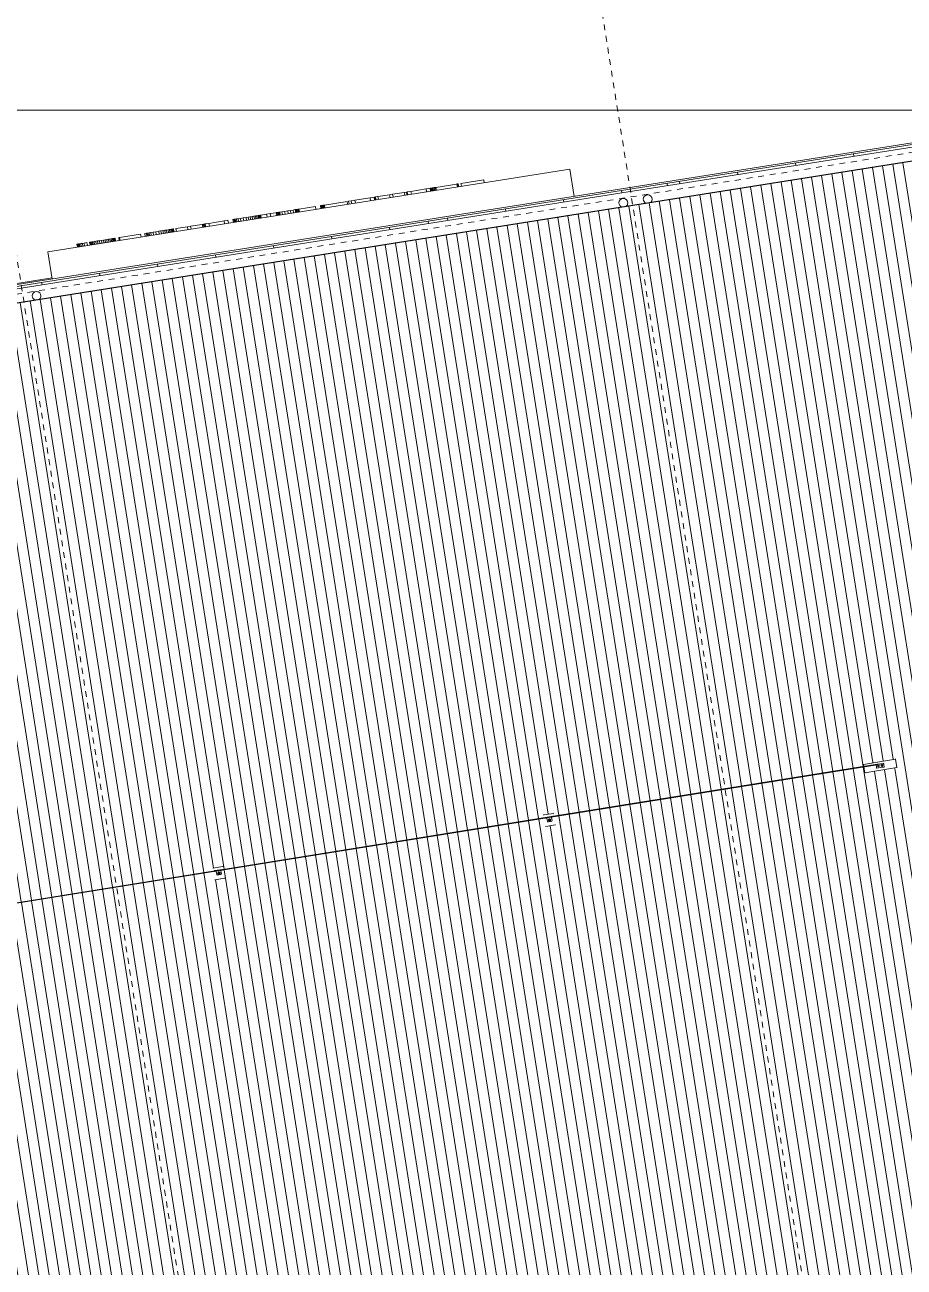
# Model space of a CAD drawing. Header units: metres. Extents: x -2358 to -2216, y 3959 to 4067.
# Drawn here: x -2253.36 to -2238.38, y 4033.44 to 4054.6 of the extents above; entities that cross this region are included whole.
import ezdxf

# ---------------------------------------------------------------- set-up
doc = ezdxf.new("R2010")
doc.units = ezdxf.units.M
doc.linetypes.add('Grid Line', pattern=[0.021, 0.012, -0.003, 0.003, -0.003])
for name, color, linetype, lineweight in [('A-FLOR', 192, 'Continuous', 5), ('A-GENM', 13, 'Continuous', 5), ('A-ROOF', 132, 'Continuous', 5), ('A-ROOF-OTLN', 132, 'Continuous', 5), ('A-ROOF-PATT', 132, 'Continuous', 5), ('A-WALL', 113, 'Continuous', 5), ('P-SANR-FIXT', 6, 'Continuous', 5), ('Q-SPCQ', 91, 'Continuous', 5), ('S-GRID', 1, 'Continuous', 5)]:
    doc.layers.add(name, color=color, linetype=linetype, lineweight=lineweight)

# ---------------------------------------------------------------- blocks, each defined once
blk = doc.blocks.new('Downpipe - L Spreader - Default-V7-ROOF - Part B')
at = {"layer": 'P-SANR-FIXT'}
for start, end in [(0, 180), (180, 246.1237), (312.1331, 0)]:
    blk.add_arc((-0.04, 0.51), 0.075, start, end, dxfattribs=at)
blk = doc.blocks.new('Static Line_Sayfa_Metal Deck_Pan Mount - Up to 15 _ pitch - Max 2 Users-1848787-ROOF - Part B')
at = {"layer": 'Q-SPCQ'}
for p, q in [((-2238.531, 4042.091), (-2239.076, 4042.003)), ((-2238.531, 4042.095), (-2238.531, 4042.091)), ((-2238.531, 4042.091), (-2238.508, 4041.949)), ((-2238.845, 4042.004), (-2244.431, 4041.107)), ((-2244.429, 4041.099), (-2238.843, 4041.997)), ((-2239.076, 4042.003), (-2239.076, 4042.008)), ((-2239.07, 4041.967), (-2239.076, 4042.003)), ((-2239.053, 4041.861), (-2239.069, 4041.962)), ((-2238.508, 4041.949), (-2239.053, 4041.861)), ((-2239.052, 4041.854), (-2239.053, 4041.861)), ((-2238.86, 4041.994), (-2238.86, 4041.991)), ((-2238.859, 4041.988), (-2238.856, 4041.966)), ((-2238.856, 4041.966), (-2238.852, 4041.941)), ((-2238.846, 4041.937), (-2238.787, 4041.947)), ((-2238.837, 4042.006), (-2238.742, 4042.017)), ((-2238.742, 4042.012), (-2238.836, 4042.001)), ((-2238.834, 4041.971), (-2238.834, 4041.97)), ((-2238.809, 4041.975), (-2238.809, 4041.975)), ((-2238.809, 4041.974), (-2238.809, 4041.975)), ((-2238.787, 4041.947), (-2238.728, 4041.956)), ((-2238.775, 4041.98), (-2238.775, 4041.979)), ((-2238.749, 4041.984), (-2238.749, 4041.984)), ((-2238.749, 4041.983), (-2238.749, 4041.984)), ((-2238.732, 4042.012), (-2238.732, 4042.017)), ((-2238.732, 4042.017), (-2238.732, 4042.016)), ((-2238.732, 4042.012), (-2238.732, 4042.012)), ((-2238.728, 4041.987), (-2238.731, 4042.008)), ((-2238.724, 4041.962), (-2238.728, 4041.987)), ((-2238.724, 4041.962), (-2238.724, 4041.962)), ((-2238.508, 4041.949), (-2238.507, 4041.941)), ((-2244.43, 4041.107), (-2317.66, 4029.32)), ((-2317.658, 4029.312), (-2244.428, 4041.099)), ((-2244.525, 4041.14), (-2244.521, 4041.142)), ((-2244.52, 4041.142), (-2244.357, 4041.168)), ((-2244.496, 4041.099), (-2244.5, 4041.097)), ((-2244.498, 4041.087), (-2244.494, 4041.086)), ((-2244.368, 4041.12), (-2244.494, 4041.099)), ((-2244.492, 4041.087), (-2244.366, 4041.107)), ((-2244.325, 4040.972), (-2244.489, 4040.945)), ((-2244.487, 4040.945), (-2244.326, 4040.971)), ((-2244.468, 4041.089), (-2244.468, 4041.089)), ((-2244.46, 4041.036), (-2244.468, 4041.085)), ((-2244.443, 4041.024), (-2244.393, 4041.032)), ((-2244.443, 4041.023), (-2244.393, 4041.031)), ((-2244.442, 4041.054), (-2244.442, 4041.054)), ((-2244.434, 4041.056), (-2244.434, 4041.056)), ((-2244.432, 4041.057), (-2244.432, 4041.057)), ((-2244.413, 4041.06), (-2244.413, 4041.06)), ((-2244.411, 4041.059), (-2244.411, 4041.06)), ((-2244.403, 4041.06), (-2244.403, 4041.061)), ((-2244.389, 4041.102), (-2244.389, 4041.102)), ((-2244.389, 4041.097), (-2244.381, 4041.049)), ((-2244.381, 4041.048), (-2244.381, 4041.049)), ((-2244.362, 4041.119), (-2244.366, 4041.12)), ((-2244.364, 4041.107), (-2244.36, 4041.109)), ((-2244.356, 4041.169), (-2244.352, 4041.168)), ((-2244.326, 4040.971), (-2244.322, 4040.971)), ((-2244.32, 4040.971), (-2244.324, 4040.972)), ((-2244.49, 4040.945), (-2244.493, 4040.943)), ((-2244.491, 4040.944), (-2244.488, 4040.945)), ((-2250.158, 4040.233), (-2250.154, 4040.235)), ((-2250.153, 4040.235), (-2249.99, 4040.262)), ((-2250.129, 4040.192), (-2250.133, 4040.19)), ((-2250.131, 4040.18), (-2250.127, 4040.18)), ((-2250.001, 4040.213), (-2250.127, 4040.193)), ((-2250.125, 4040.18), (-2249.999, 4040.2)), ((-2250.101, 4040.182), (-2250.101, 4040.183)), ((-2250.093, 4040.129), (-2250.101, 4040.178)), ((-2250.076, 4040.117), (-2250.026, 4040.125)), ((-2250.075, 4040.148), (-2250.075, 4040.147)), ((-2250.075, 4040.117), (-2250.026, 4040.125)), ((-2250.067, 4040.15), (-2250.067, 4040.149)), ((-2250.065, 4040.15), (-2250.065, 4040.15)), ((-2250.046, 4040.153), (-2250.046, 4040.153)), ((-2250.044, 4040.153), (-2250.044, 4040.153)), ((-2250.036, 4040.154), (-2250.036, 4040.154)), ((-2250.022, 4040.195), (-2250.022, 4040.195)), ((-2250.022, 4040.191), (-2250.014, 4040.142)), ((-2250.014, 4040.142), (-2250.014, 4040.142)), ((-2249.995, 4040.213), (-2249.999, 4040.213)), ((-2249.997, 4040.201), (-2249.993, 4040.202)), ((-2249.989, 4040.262), (-2249.985, 4040.261)), ((-2250.123, 4040.039), (-2250.126, 4040.037)), ((-2250.124, 4040.037), (-2250.121, 4040.039)), ((-2249.958, 4040.065), (-2250.122, 4040.039)), ((-2250.12, 4040.039), (-2249.959, 4040.065)), ((-2249.958, 4040.065), (-2249.955, 4040.064)), ((-2249.953, 4040.065), (-2249.957, 4040.065))]:
    blk.add_line(p, q, dxfattribs=at)
at = {"layer": 'Q-SPCQ', "flags": 128}
for points in [[(-2238.809, 4041.975), (-2238.809, 4041.975), (-2238.809, 4041.976), (-2238.809, 4041.976), (-2238.809, 4041.977), (-2238.809, 4041.977), (-2238.81, 4041.978), (-2238.81, 4041.978), (-2238.81, 4041.979), (-2238.81, 4041.979), (-2238.811, 4041.979), (-2238.811, 4041.98), (-2238.811, 4041.98), (-2238.811, 4041.981), (-2238.812, 4041.981), (-2238.812, 4041.982), (-2238.812, 4041.982), (-2238.813, 4041.982), (-2238.813, 4041.983), (-2238.814, 4041.983), (-2238.814, 4041.983), (-2238.815, 4041.984), (-2238.815, 4041.984), (-2238.815, 4041.984), (-2238.816, 4041.984), (-2238.816, 4041.984), (-2238.817, 4041.985), (-2238.817, 4041.985), (-2238.818, 4041.985), (-2238.818, 4041.985), (-2238.819, 4041.985), (-2238.819, 4041.985), (-2238.82, 4041.985), (-2238.82, 4041.986), (-2238.821, 4041.986), (-2238.821, 4041.986), (-2238.822, 4041.986), (-2238.822, 4041.986), (-2238.823, 4041.985), (-2238.823, 4041.985), (-2238.824, 4041.985), (-2238.825, 4041.985), (-2238.825, 4041.985), (-2238.826, 4041.985), (-2238.826, 4041.985), (-2238.826, 4041.985), (-2238.827, 4041.984), (-2238.827, 4041.984), (-2238.828, 4041.984), (-2238.828, 4041.984), (-2238.829, 4041.983), (-2238.829, 4041.983), (-2238.83, 4041.983), (-2238.83, 4041.982), (-2238.83, 4041.982), (-2238.831, 4041.982), (-2238.831, 4041.981), (-2238.831, 4041.981), (-2238.832, 4041.981), (-2238.832, 4041.98), (-2238.832, 4041.98), (-2238.833, 4041.979), (-2238.833, 4041.979), (-2238.833, 4041.978), (-2238.833, 4041.978), (-2238.834, 4041.977), (-2238.834, 4041.977), (-2238.834, 4041.976), (-2238.834, 4041.976), (-2238.834, 4041.975), (-2238.834, 4041.975), (-2238.834, 4041.974), (-2238.834, 4041.974), (-2238.835, 4041.973), (-2238.835, 4041.973), (-2238.835, 4041.972), (-2238.835, 4041.972), (-2238.834, 4041.971), (-2238.834, 4041.971), (-2238.834, 4041.971)], [(-2238.749, 4041.984), (-2238.75, 4041.985), (-2238.75, 4041.985), (-2238.75, 4041.986), (-2238.75, 4041.986), (-2238.75, 4041.987), (-2238.75, 4041.987), (-2238.751, 4041.988), (-2238.751, 4041.988), (-2238.751, 4041.989), (-2238.751, 4041.989), (-2238.752, 4041.989), (-2238.752, 4041.99), (-2238.752, 4041.99), (-2238.753, 4041.991), (-2238.753, 4041.991), (-2238.753, 4041.991), (-2238.754, 4041.992), (-2238.754, 4041.992), (-2238.754, 4041.992), (-2238.755, 4041.993), (-2238.755, 4041.993), (-2238.756, 4041.993), (-2238.756, 4041.994), (-2238.757, 4041.994), (-2238.757, 4041.994), (-2238.758, 4041.994), (-2238.758, 4041.994), (-2238.759, 4041.995), (-2238.759, 4041.995), (-2238.76, 4041.995), (-2238.76, 4041.995), (-2238.761, 4041.995), (-2238.761, 4041.995), (-2238.762, 4041.995), (-2238.762, 4041.995), (-2238.763, 4041.995), (-2238.763, 4041.995), (-2238.764, 4041.995), (-2238.764, 4041.995), (-2238.765, 4041.995), (-2238.765, 4041.995), (-2238.766, 4041.995), (-2238.766, 4041.994), (-2238.767, 4041.994), (-2238.767, 4041.994), (-2238.768, 4041.994), (-2238.768, 4041.994), (-2238.769, 4041.993), (-2238.769, 4041.993), (-2238.77, 4041.993), (-2238.77, 4041.993), (-2238.77, 4041.992), (-2238.771, 4041.992), (-2238.771, 4041.992), (-2238.772, 4041.991), (-2238.772, 4041.991), (-2238.772, 4041.991), (-2238.773, 4041.99), (-2238.773, 4041.99), (-2238.773, 4041.989), (-2238.773, 4041.989), (-2238.774, 4041.988), (-2238.774, 4041.988), (-2238.774, 4041.987), (-2238.774, 4041.987), (-2238.775, 4041.986), (-2238.775, 4041.986), (-2238.775, 4041.985), (-2238.775, 4041.985), (-2238.775, 4041.984), (-2238.775, 4041.984), (-2238.775, 4041.983), (-2238.775, 4041.983), (-2238.775, 4041.982), (-2238.775, 4041.982), (-2238.775, 4041.981), (-2238.775, 4041.981), (-2238.775, 4041.98), (-2238.775, 4041.98)], [(-2244.496, 4041.099), (-2244.496, 4041.099), (-2244.495, 4041.099), (-2244.495, 4041.099), (-2244.494, 4041.099), (-2244.494, 4041.099), (-2244.494, 4041.099)], [(-2244.492, 4041.087), (-2244.492, 4041.086), (-2244.492, 4041.086), (-2244.493, 4041.086), (-2244.493, 4041.086), (-2244.494, 4041.086), (-2244.494, 4041.086)], [(-2244.425, 4041.07), (-2244.425, 4041.07), (-2244.426, 4041.069), (-2244.426, 4041.069), (-2244.427, 4041.069), (-2244.427, 4041.069), (-2244.427, 4041.069), (-2244.428, 4041.069), (-2244.428, 4041.068), (-2244.429, 4041.068), (-2244.429, 4041.068), (-2244.429, 4041.068), (-2244.43, 4041.067), (-2244.43, 4041.067), (-2244.431, 4041.067), (-2244.431, 4041.067), (-2244.431, 4041.066), (-2244.432, 4041.066), (-2244.432, 4041.066), (-2244.432, 4041.065), (-2244.432, 4041.065), (-2244.433, 4041.064), (-2244.433, 4041.064), (-2244.433, 4041.064), (-2244.433, 4041.063), (-2244.434, 4041.063), (-2244.434, 4041.062), (-2244.434, 4041.062), (-2244.434, 4041.061), (-2244.434, 4041.061), (-2244.434, 4041.061), (-2244.434, 4041.06), (-2244.434, 4041.06), (-2244.435, 4041.059), (-2244.435, 4041.059), (-2244.435, 4041.058), (-2244.435, 4041.058), (-2244.435, 4041.057), (-2244.435, 4041.057), (-2244.434, 4041.056), (-2244.434, 4041.056)], [(-2244.424, 4041.068), (-2244.425, 4041.068), (-2244.425, 4041.068), (-2244.426, 4041.068), (-2244.426, 4041.068), (-2244.426, 4041.067), (-2244.427, 4041.067), (-2244.427, 4041.067), (-2244.427, 4041.067), (-2244.428, 4041.067), (-2244.428, 4041.067), (-2244.428, 4041.066), (-2244.429, 4041.066), (-2244.429, 4041.066), (-2244.429, 4041.066), (-2244.43, 4041.065), (-2244.43, 4041.065), (-2244.43, 4041.065), (-2244.43, 4041.065), (-2244.431, 4041.064), (-2244.431, 4041.064), (-2244.431, 4041.064), (-2244.431, 4041.063), (-2244.431, 4041.063), (-2244.432, 4041.063), (-2244.432, 4041.062), (-2244.432, 4041.062), (-2244.432, 4041.062), (-2244.432, 4041.061), (-2244.432, 4041.061), (-2244.432, 4041.06), (-2244.432, 4041.06), (-2244.432, 4041.06), (-2244.433, 4041.059), (-2244.433, 4041.059), (-2244.433, 4041.058), (-2244.433, 4041.058), (-2244.433, 4041.058), (-2244.433, 4041.057), (-2244.432, 4041.057), (-2244.432, 4041.057)], [(-2244.411, 4041.06), (-2244.411, 4041.06), (-2244.411, 4041.061), (-2244.412, 4041.061), (-2244.412, 4041.062), (-2244.412, 4041.062), (-2244.412, 4041.063), (-2244.412, 4041.063), (-2244.412, 4041.063), (-2244.413, 4041.064), (-2244.413, 4041.064), (-2244.413, 4041.065), (-2244.413, 4041.065), (-2244.414, 4041.065), (-2244.414, 4041.066), (-2244.414, 4041.066), (-2244.415, 4041.066), (-2244.415, 4041.067), (-2244.415, 4041.067), (-2244.416, 4041.067), (-2244.416, 4041.068), (-2244.416, 4041.068), (-2244.417, 4041.068), (-2244.417, 4041.068), (-2244.418, 4041.069), (-2244.418, 4041.069), (-2244.419, 4041.069), (-2244.419, 4041.069), (-2244.419, 4041.069), (-2244.42, 4041.069), (-2244.42, 4041.07), (-2244.421, 4041.07), (-2244.421, 4041.07), (-2244.422, 4041.07), (-2244.422, 4041.07), (-2244.423, 4041.07), (-2244.423, 4041.07), (-2244.424, 4041.07), (-2244.424, 4041.07), (-2244.425, 4041.07), (-2244.425, 4041.07)], [(-2244.413, 4041.06), (-2244.413, 4041.06), (-2244.413, 4041.061), (-2244.414, 4041.061), (-2244.414, 4041.061), (-2244.414, 4041.062), (-2244.414, 4041.062), (-2244.414, 4041.062), (-2244.414, 4041.063), (-2244.414, 4041.063), (-2244.415, 4041.063), (-2244.415, 4041.064), (-2244.415, 4041.064), (-2244.415, 4041.064), (-2244.416, 4041.065), (-2244.416, 4041.065), (-2244.416, 4041.065), (-2244.416, 4041.066), (-2244.417, 4041.066), (-2244.417, 4041.066), (-2244.417, 4041.066), (-2244.418, 4041.067), (-2244.418, 4041.067), (-2244.418, 4041.067), (-2244.419, 4041.067), (-2244.419, 4041.067), (-2244.419, 4041.067), (-2244.42, 4041.068), (-2244.42, 4041.068), (-2244.42, 4041.068), (-2244.421, 4041.068), (-2244.421, 4041.068), (-2244.422, 4041.068), (-2244.422, 4041.068), (-2244.422, 4041.068), (-2244.423, 4041.068), (-2244.423, 4041.068), (-2244.424, 4041.068), (-2244.424, 4041.068), (-2244.424, 4041.068), (-2244.424, 4041.068)], [(-2244.368, 4041.12), (-2244.368, 4041.12), (-2244.368, 4041.12), (-2244.367, 4041.12), (-2244.367, 4041.12), (-2244.366, 4041.12), (-2244.366, 4041.12)], [(-2244.364, 4041.107), (-2244.365, 4041.107), (-2244.365, 4041.107), (-2244.365, 4041.107), (-2244.366, 4041.107), (-2244.366, 4041.107), (-2244.366, 4041.107)], [(-2250.129, 4040.192), (-2250.128, 4040.192), (-2250.128, 4040.192), (-2250.128, 4040.192), (-2250.127, 4040.193), (-2250.127, 4040.193), (-2250.127, 4040.193)], [(-2250.125, 4040.18), (-2250.125, 4040.18), (-2250.125, 4040.18), (-2250.126, 4040.18), (-2250.126, 4040.18), (-2250.127, 4040.18), (-2250.127, 4040.18)], [(-2250.058, 4040.163), (-2250.058, 4040.163), (-2250.059, 4040.163), (-2250.059, 4040.163), (-2250.059, 4040.163), (-2250.06, 4040.162), (-2250.06, 4040.162), (-2250.061, 4040.162), (-2250.061, 4040.162), (-2250.062, 4040.162), (-2250.062, 4040.161), (-2250.062, 4040.161), (-2250.063, 4040.161), (-2250.063, 4040.161), (-2250.063, 4040.16), (-2250.064, 4040.16), (-2250.064, 4040.16), (-2250.064, 4040.159), (-2250.065, 4040.159), (-2250.065, 4040.159), (-2250.065, 4040.158), (-2250.066, 4040.158), (-2250.066, 4040.157), (-2250.066, 4040.157), (-2250.066, 4040.157), (-2250.067, 4040.156), (-2250.067, 4040.156), (-2250.067, 4040.155), (-2250.067, 4040.155), (-2250.067, 4040.154), (-2250.067, 4040.154), (-2250.067, 4040.153), (-2250.067, 4040.153), (-2250.067, 4040.152), (-2250.067, 4040.152), (-2250.067, 4040.152), (-2250.067, 4040.151), (-2250.067, 4040.151), (-2250.067, 4040.15), (-2250.067, 4040.15), (-2250.067, 4040.15)], [(-2250.057, 4040.161), (-2250.058, 4040.161), (-2250.058, 4040.161), (-2250.058, 4040.161), (-2250.059, 4040.161), (-2250.059, 4040.161), (-2250.06, 4040.161), (-2250.06, 4040.16), (-2250.06, 4040.16), (-2250.061, 4040.16), (-2250.061, 4040.16), (-2250.061, 4040.16), (-2250.062, 4040.159), (-2250.062, 4040.159), (-2250.062, 4040.159), (-2250.062, 4040.159), (-2250.063, 4040.158), (-2250.063, 4040.158), (-2250.063, 4040.158), (-2250.063, 4040.158), (-2250.064, 4040.157), (-2250.064, 4040.157), (-2250.064, 4040.157), (-2250.064, 4040.156), (-2250.065, 4040.156), (-2250.065, 4040.156), (-2250.065, 4040.155), (-2250.065, 4040.155), (-2250.065, 4040.155), (-2250.065, 4040.154), (-2250.065, 4040.154), (-2250.065, 4040.153), (-2250.065, 4040.153), (-2250.065, 4040.153), (-2250.065, 4040.152), (-2250.065, 4040.152), (-2250.065, 4040.151), (-2250.065, 4040.151), (-2250.065, 4040.151), (-2250.065, 4040.15), (-2250.065, 4040.15)], [(-2250.044, 4040.153), (-2250.044, 4040.154), (-2250.044, 4040.154), (-2250.044, 4040.155), (-2250.045, 4040.155), (-2250.045, 4040.156), (-2250.045, 4040.156), (-2250.045, 4040.156), (-2250.045, 4040.157), (-2250.046, 4040.157), (-2250.046, 4040.158), (-2250.046, 4040.158), (-2250.046, 4040.158), (-2250.047, 4040.159), (-2250.047, 4040.159), (-2250.047, 4040.159), (-2250.048, 4040.16), (-2250.048, 4040.16), (-2250.048, 4040.16), (-2250.049, 4040.161), (-2250.049, 4040.161), (-2250.049, 4040.161), (-2250.05, 4040.162), (-2250.05, 4040.162), (-2250.051, 4040.162), (-2250.051, 4040.162), (-2250.051, 4040.162), (-2250.052, 4040.162), (-2250.052, 4040.163), (-2250.053, 4040.163), (-2250.053, 4040.163), (-2250.054, 4040.163), (-2250.054, 4040.163), (-2250.055, 4040.163), (-2250.055, 4040.163), (-2250.056, 4040.163), (-2250.056, 4040.163), (-2250.057, 4040.163), (-2250.057, 4040.163), (-2250.057, 4040.163), (-2250.058, 4040.163)], [(-2250.046, 4040.153), (-2250.046, 4040.154), (-2250.046, 4040.154), (-2250.046, 4040.154), (-2250.047, 4040.155), (-2250.047, 4040.155), (-2250.047, 4040.155), (-2250.047, 4040.156), (-2250.047, 4040.156), (-2250.047, 4040.157), (-2250.048, 4040.157), (-2250.048, 4040.157), (-2250.048, 4040.157), (-2250.048, 4040.158), (-2250.048, 4040.158), (-2250.049, 4040.158), (-2250.049, 4040.159), (-2250.049, 4040.159), (-2250.05, 4040.159), (-2250.05, 4040.159), (-2250.05, 4040.16), (-2250.051, 4040.16), (-2250.051, 4040.16), (-2250.051, 4040.16), (-2250.052, 4040.16), (-2250.052, 4040.161), (-2250.052, 4040.161), (-2250.053, 4040.161), (-2250.053, 4040.161), (-2250.053, 4040.161), (-2250.054, 4040.161), (-2250.054, 4040.161), (-2250.055, 4040.161), (-2250.055, 4040.161), (-2250.055, 4040.161), (-2250.056, 4040.161), (-2250.056, 4040.161), (-2250.056, 4040.161), (-2250.057, 4040.161), (-2250.057, 4040.161), (-2250.057, 4040.161)], [(-2250.001, 4040.213), (-2250.001, 4040.213), (-2250.001, 4040.213), (-2250, 4040.213), (-2250, 4040.213), (-2249.999, 4040.213), (-2249.999, 4040.213)], [(-2249.997, 4040.201), (-2249.997, 4040.201), (-2249.998, 4040.2), (-2249.998, 4040.2), (-2249.999, 4040.2), (-2249.999, 4040.2), (-2249.999, 4040.2)]]:
    blk.add_lwpolyline(points, dxfattribs=at)
at = {"layer": 'Q-SPCQ'}
for centre, major_axis, ratio, start_param, end_param in [((-2238.75, 4042.014), (0.0173, 0.0028), 0.087155, 0, 1.116791), ((-2238.844, 4042.003), (0.0173, 0.0028), 0.087155, 1.116791, 2.8883), ((-2238.843, 4041.998), (0.0173, 0.0028), 0.087155, 1.116791, 2.8883), ((-2238.859, 4041.988), (-0.00048, 0.00296), 0.000219, 0.087266, 1.658063), ((-2238.847, 4041.942), (0.00494, 0.00078), 0.996195, 3.144104, 4.7149), ((-2238.844, 4042.003), (0.0074, 0.00119), 0.087155, 1.832376, 2.617774), ((-2238.843, 4041.998), (0.0074, 0.00119), 0.087155, 3.141593, 6.282966), ((-2238.843, 4041.998), (0.0074, 0.00119), 0.087155, 2.879574, 3.141373), ((-2238.843, 4041.998), (0.0074, 0.00119), 0.087155, 0, 2.617774), ((-2238.844, 4042), (-0.00064, 0.00395), 0.000219, 3.490658, 4.537856), ((-2238.844, 4042), (-0.00064, 0.00395), 0.000219, 2.181661, 2.70526), ((-2238.844, 4042.003), (0.0074, 0.00119), 0.087155, 0, 1.046978), ((-2238.844, 4042.003), (0.0074, 0.00119), 0.087155, 5.235768, 6.282966), ((-2238.821, 4041.972), (0.0128, 0.002), 0.996195, 0.002511, 3.144104), ((-2238.821, 4041.972), (0.0128, 0.002), 0.996195, 3.144104, 6.285696), ((-2238.762, 4041.981), (0.0128, 0.002), 0.996195, 0.002511, 3.144104), ((-2238.762, 4041.981), (0.0128, 0.002), 0.996195, 3.144104, 6.285696), ((-2238.749, 4042.009), (0.0173, 0.0028), 0.087155, 0, 1.116791), ((-2238.731, 4042.009), (-0.00127, 0.0079), 0.000219, 0.087266, 1.134464), ((-2238.731, 4042.009), (-0.00048, 0.00296), 0.000219, 0.087266, 1.658063), ((-2238.729, 4041.961), (0.00494, 0.00078), 0.996195, 4.7149, 6.285696), ((-2244.52, 4041.142), (0.000987, 0.000159), 0.087155, 1.570577, 2.889213), ((-2244.499, 4041.092), (-0.00083, 0.00515), 0.000219, 4.799655, 6.283185), ((-2244.499, 4041.092), (-0.00083, 0.00515), 0.000219, 3.973548, 4.776348), ((-2244.499, 4041.092), (-0.00083, 0.00515), 0.000219, 3.141592, 3.752458), ((-2244.499, 4041.092), (-0.00083, 0.00515), 0.000219, 2.70526, 3.141541), ((-2244.468, 4041.085), (-0.00111, 0.00691), 0.000219, 0.610865, 0.872664), ((-2244.531, 4041.082), (0.0691, 0.0111), 0.087155, 5.824183, 6.053574), ((-2244.468, 4041.085), (-0.00064, 0.00395), 0.000219, 0.087266, 1.658063), ((-2244.445, 4041.038), (0.0148, 0.0023), 0.996195, 3.144104, 4.7149), ((-2244.445, 4041.038), (0.0148, 0.0023), 0.996195, 3.405903, 4.7149), ((-2244.423, 4041.057), (0.0196, 0.0031), 0.996195, 1.573307, 4.7149), ((-2244.423, 4041.057), (0.0196, 0.0031), 0.996195, 3.144104, 4.7149), ((-2244.423, 4041.057), (0.0116, 0.0018), 0.996195, 1.573307, 4.7149), ((-2244.423, 4041.057), (0.0196, 0.0031), 0.996195, 4.7149, 7.856493), ((-2244.423, 4041.057), (0.0116, 0.0018), 0.996195, 4.7149, 7.856493), ((-2244.423, 4041.057), (0.0196, 0.0031), 0.996195, 4.7149, 6.283185), ((-2244.328, 4041.115), (0.0691, 0.0111), 0.087155, 3.370764, 3.600156), ((-2244.396, 4041.046), (0.0148, 0.0023), 0.996195, 4.7149, 6.285696), ((-2244.396, 4041.046), (0.0148, 0.0023), 0.996195, 4.7149, 6.023897), ((-2244.389, 4041.098), (-0.00111, 0.00691), 0.000219, 0.610865, 0.872664), ((-2244.389, 4041.098), (-0.00064, 0.00395), 0.000219, 0.087266, 1.658063), ((-2244.361, 4041.114), (-0.00083, 0.00515), 0.000219, 4.799655, 6.283133), ((-2244.361, 4041.114), (-0.00083, 0.00515), 0.000219, 3.141644, 4.799655), ((-2244.361, 4041.114), (-0.00083, 0.00515), 0.000219, 2.70526, 3.141593), ((-2244.357, 4041.168), (0.000987, 0.000159), 0.087155, 0.25194, 1.570577), ((-2244.326, 4040.971), (0.000987, 0.000159), 0.087155, 1.350804, 1.570577), ((-2244.326, 4040.971), (0.000987, 0.000159), 0.087155, 0.25194, 0.691485), ((-2244.325, 4040.972), (0.000987, 0.000159), 0.087155, 0.25194, 1.570577), ((-2244.489, 4040.945), (0.000987, 0.000159), 0.087155, 1.570577, 2.889213), ((-2244.487, 4040.945), (0.000987, 0.000159), 0.087155, 2.229895, 2.889213), ((-2244.487, 4040.945), (0.000987, 0.000159), 0.087155, 1.570577, 1.790349), ((-2250.153, 4040.235), (0.000987, 0.000159), 0.087155, 1.570577, 2.889213), ((-2250.132, 4040.185), (-0.00083, 0.00515), 0.000219, 4.799655, 6.283185), ((-2250.132, 4040.185), (-0.00083, 0.00515), 0.000219, 3.141593, 4.793709), ((-2250.132, 4040.185), (-0.00083, 0.00515), 0.000219, 2.70526, 3.141541), ((-2250.101, 4040.178), (-0.00111, 0.00691), 0.000219, 0.610865, 0.872664), ((-2250.164, 4040.175), (0.0691, 0.0111), 0.087155, 5.824183, 6.053574), ((-2250.101, 4040.178), (-0.00064, 0.00395), 0.000219, 0.087266, 1.658063), ((-2250.078, 4040.132), (0.0148, 0.0023), 0.996195, 3.144104, 4.7149), ((-2250.078, 4040.132), (0.0148, 0.0023), 0.996195, 3.405903, 4.7149), ((-2250.056, 4040.151), (0.0196, 0.0031), 0.996195, 1.573307, 4.7149), ((-2250.056, 4040.151), (0.0196, 0.0031), 0.996195, 3.144104, 4.7149), ((-2250.056, 4040.151), (0.0116, 0.0018), 0.996195, 1.573307, 4.7149), ((-2250.056, 4040.151), (0.0196, 0.0031), 0.996195, 4.7149, 7.856493), ((-2250.056, 4040.151), (0.0116, 0.0018), 0.996195, 4.7149, 7.856493), ((-2250.056, 4040.151), (0.0196, 0.0031), 0.996195, 4.7149, 6.283185), ((-2249.961, 4040.208), (0.0691, 0.0111), 0.087155, 3.370764, 3.600156), ((-2250.029, 4040.14), (0.0148, 0.0023), 0.996195, 4.7149, 6.285696), ((-2250.029, 4040.139), (0.0148, 0.0023), 0.996195, 4.7149, 6.023897), ((-2250.022, 4040.191), (-0.00111, 0.00691), 0.000219, 0.610865, 0.872664), ((-2250.022, 4040.191), (-0.00064, 0.00395), 0.000219, 0.087266, 1.658063), ((-2249.994, 4040.207), (-0.00083, 0.00515), 0.000219, 4.799655, 6.283134), ((-2249.994, 4040.207), (-0.00083, 0.00515), 0.000219, 3.141644, 4.793283), ((-2249.994, 4040.207), (-0.00083, 0.00515), 0.000219, 2.70526, 3.141593), ((-2249.99, 4040.262), (0.000987, 0.000159), 0.087155, 0.25194, 1.570577), ((-2250.122, 4040.039), (0.000987, 0.000159), 0.087155, 1.570577, 2.889213), ((-2250.12, 4040.039), (0.000987, 0.000159), 0.087155, 2.229895, 2.889213), ((-2250.12, 4040.039), (0.000987, 0.000159), 0.087155, 1.570577, 1.790349), ((-2249.959, 4040.065), (0.000987, 0.000159), 0.087155, 1.350804, 1.570577), ((-2249.959, 4040.065), (0.000987, 0.000159), 0.087155, 0.25194, 0.691485), ((-2249.958, 4040.065), (0.000987, 0.000159), 0.087155, 0.25194, 1.570577)]:
    blk.add_ellipse(centre, major_axis=major_axis, ratio=ratio, start_param=start_param, end_param=end_param, dxfattribs=at)
blk = doc.blocks.new('Signage_Tenant Building - Tenant Signage with Back Panel-V25-ROOF - Part B')
at = {"layer": 'A-GENM'}
for p, q in [((-5, 0.47), (-5, 0)), ((4, 0), (4, 0.47)), ((4, 0), (-5, 0)), ((-3.524, 0), (-3.524, -0.05)), ((-3.131, 0), (-3.131, -0.05)), ((-3.084, -0.05), (-3.084, 0)), ((-3.08, 0), (-3.08, -0.05)), ((-3.068, 0), (-3.068, -0.05)), ((-3.061, 0), (-3.061, -0.05)), ((-2.7, 0), (-2.7, -0.05)), ((-2.692, 0), (-2.692, -0.05)), ((-2.671, 0), (-2.671, -0.05)), ((-2.651, 0), (-2.651, -0.05)), ((-2.635, 0), (-2.635, -0.05)), ((-2.622, 0), (-2.622, -0.05)), ((-2.613, 0), (-2.613, -0.05)), ((-2.607, 0), (-2.607, -0.05)), ((-2.606, 0), (-2.606, -0.05)), ((-2.598, 0), (-2.598, -0.05)), ((-2.531, 0), (-2.531, -0.05)), ((-2.268, 0), (-2.268, -0.05)), ((-2.205, 0), (-2.205, -0.05)), ((-2.19, 0), (-2.19, -0.05)), ((-2.154, -0.05), (-2.154, 0)), ((-1.953, 0), (-1.953, -0.05)), ((-1.9, 0), (-1.9, -0.05)), ((-1.699, 0), (-1.699, -0.05)), ((-1.656, 0), (-1.656, -0.05)), ((-1.648, 0), (-1.648, -0.05)), ((-1.632, 0), (-1.632, -0.05)), ((-1.565, 0), (-1.565, -0.05)), ((-1.303, 0), (-1.303, -0.05)), ((-1.24, 0), (-1.24, -0.05)), ((-1.193, 0), (-1.193, -0.05)), ((-1.169, 0), (-1.169, -0.05)), ((-0.777, 0), (-0.777, -0.05)), ((-0.767, 0), (-0.767, -0.05)), ((-0.751, 0), (-0.751, -0.05)), ((-0.737, 0), (-0.737, -0.05)), ((-0.726, 0), (-0.726, -0.05)), ((-0.711, 0), (-0.711, -0.05)), ((-0.706, 0), (-0.706, -0.05)), ((-0.62, 0), (-0.62, -0.05)), ((-0.337, -0.05), (-0.337, 0)), ((-0.322, 0), (-0.322, -0.05)), ((-0.316, 0), (-0.316, -0.05)), ((-0.3, 0), (-0.3, -0.05)), ((-0.288, 0), (-0.288, -0.05)), ((-0.273, 0), (-0.273, -0.05)), ((-0.236, 0), (-0.236, -0.05)), ((-0.192, 0), (-0.192, -0.05)), ((-0.143, 0), (-0.143, -0.05)), ((-0.09, 0), (-0.09, -0.05)), ((-0.044, 0), (-0.044, -0.05)), ((-0.006, 0), (-0.006, -0.05)), ((0.009, 0), (0.009, -0.05)), ((0.022, 0), (0.022, -0.05)), ((0.04, 0), (0.04, -0.05)), ((0.047, 0), (0.047, -0.05)), ((0.05, 0), (0.05, -0.05)), ((0.055, 0), (0.055, -0.05)), ((0.157, 0), (0.157, -0.05)), ((0.22, 0), (0.22, -0.05)), ((0.322, 0), (0.322, -0.05)), ((0.324, 0), (0.324, -0.05)), ((0.329, 0), (0.329, -0.05)), ((0.339, 0), (0.339, -0.05)), ((0.352, 0), (0.352, -0.05)), ((0.369, 0), (0.369, -0.05)), ((0.39, 0), (0.39, -0.05)), ((0.413, 0), (0.413, -0.05)), ((0.44, 0), (0.44, -0.05)), ((0.47, 0), (0.47, -0.05)), ((0.502, 0), (0.502, -0.05)), ((0.536, 0), (0.536, -0.05)), ((0.573, 0), (0.573, -0.05)), ((0.624, 0), (0.624, -0.05)), ((0.671, 0), (0.671, -0.05)), ((0.71, 0), (0.71, -0.05)), ((0.74, 0), (0.74, -0.05)), ((0.762, 0), (0.762, -0.05)), ((0.778, 0), (0.778, -0.05)), ((0.785, 0), (0.785, -0.05)), ((0.801, 0), (0.801, -0.05)), ((0.887, 0), (0.887, -0.05)), ((0.954, 0), (0.954, -0.05)), ((1.216, 0), (1.216, -0.05)), ((1.279, 0), (1.279, -0.05)), ((1.287, -0.05), (1.287, 0)), ((1.303, 0), (1.303, -0.05)), ((1.308, 0), (1.308, -0.05)), ((1.325, 0), (1.325, -0.05)), ((1.331, -0.05), (1.331, 0)), ((1.531, 0), (1.531, -0.05)), ((1.585, 0), (1.585, -0.05)), ((1.785, 0), (1.785, -0.05)), ((1.829, 0), (1.829, -0.05)), ((1.831, 0), (1.831, -0.05)), ((1.836, 0), (1.836, -0.05)), ((1.846, 0), (1.846, -0.05)), ((1.859, 0), (1.859, -0.05)), ((1.876, 0), (1.876, -0.05)), ((1.897, 0), (1.897, -0.05)), ((1.92, 0), (1.92, -0.05)), ((1.947, 0), (1.947, -0.05)), ((1.977, 0), (1.977, -0.05)), ((2.009, 0), (2.009, -0.05)), ((2.043, 0), (2.043, -0.05)), ((2.079, 0), (2.079, -0.05)), ((2.131, 0), (2.131, -0.05)), ((2.178, 0), (2.178, -0.05)), ((2.217, 0), (2.217, -0.05)), ((2.246, 0), (2.246, -0.05)), ((2.268, 0), (2.268, -0.05)), ((2.284, 0), (2.284, -0.05)), ((2.292, 0), (2.292, -0.05)), ((2.323, 0), (2.323, -0.05)), ((2.394, 0), (2.394, -0.05)), ((2.755, 0), (2.755, -0.05)), ((2.763, 0), (2.763, -0.05)), ((2.765, 0), (2.765, -0.05)), ((2.77, 0), (2.77, -0.05)), ((2.833, 0), (2.833, -0.05)), ((2.835, 0), (2.835, -0.05)), ((2.841, 0), (2.841, -0.05)), ((2.85, 0), (2.85, -0.05)), ((2.863, 0), (2.863, -0.05)), ((2.879, 0), (2.879, -0.05)), ((2.899, 0), (2.899, -0.05)), ((2.922, 0), (2.922, -0.05)), ((2.947, 0), (2.947, -0.05)), ((2.976, 0), (2.976, -0.05)), ((3.005, 0), (3.005, -0.05)), ((3.036, 0), (3.036, -0.05)), ((3.068, 0), (3.068, -0.05)), ((3.104, 0), (3.104, -0.05)), ((3.137, 0), (3.137, -0.05)), ((3.167, 0), (3.167, -0.05)), ((3.194, 0), (3.194, -0.05)), ((3.217, 0), (3.217, -0.05)), ((3.237, 0), (3.237, -0.05)), ((3.253, 0), (3.253, -0.05)), ((3.265, 0), (3.265, -0.05)), ((3.273, 0), (3.273, -0.05)), ((3.32, 0), (3.32, -0.05)), ((3.367, 0), (3.367, -0.05)), ((3.398, 0), (3.398, -0.05)), ((3.425, 0), (3.425, -0.05)), ((3.447, 0), (3.447, -0.05)), ((3.465, 0), (3.465, -0.05)), ((3.477, 0), (3.477, -0.05)), ((3.486, 0), (3.486, -0.05)), ((3.491, 0), (3.491, -0.05)), ((3.492, 0), (3.492, -0.05)), ((-3.131, -0.05), (-3.524, -0.05)), ((-3.08, -0.05), (-3.084, -0.05)), ((-3.068, -0.05), (-3.08, -0.05)), ((-3.061, -0.05), (-3.068, -0.05)), ((-2.7, -0.05), (-3.061, -0.05)), ((-2.692, -0.05), (-2.7, -0.05)), ((-2.671, -0.05), (-2.692, -0.05)), ((-2.651, -0.05), (-2.671, -0.05)), ((-2.635, -0.05), (-2.651, -0.05)), ((-2.622, -0.05), (-2.635, -0.05)), ((-2.613, -0.05), (-2.622, -0.05)), ((-2.607, -0.05), (-2.613, -0.05)), ((-2.606, -0.05), (-2.607, -0.05)), ((-2.531, -0.05), (-2.598, -0.05)), ((-2.268, -0.05), (-2.531, -0.05)), ((-2.205, -0.05), (-2.268, -0.05)), ((-2.19, -0.05), (-2.205, -0.05)), ((-2.154, -0.05), (-2.19, -0.05)), ((-1.953, -0.05), (-2.154, -0.05)), ((-1.9, -0.05), (-1.953, -0.05)), ((-1.699, -0.05), (-1.9, -0.05)), ((-1.656, -0.05), (-1.699, -0.05)), ((-1.648, -0.05), (-1.656, -0.05)), ((-1.565, -0.05), (-1.632, -0.05)), ((-1.303, -0.05), (-1.565, -0.05)), ((-1.24, -0.05), (-1.303, -0.05)), ((-1.193, -0.05), (-1.24, -0.05)), ((-0.777, -0.05), (-1.169, -0.05)), ((-0.767, -0.05), (-0.777, -0.05)), ((-0.751, -0.05), (-0.767, -0.05)), ((-0.737, -0.05), (-0.751, -0.05)), ((-0.726, -0.05), (-0.737, -0.05)), ((-0.711, -0.05), (-0.726, -0.05)), ((-0.706, -0.05), (-0.711, -0.05)), ((-0.337, -0.05), (-0.62, -0.05)), ((-0.322, -0.05), (-0.337, -0.05)), ((-0.316, -0.05), (-0.322, -0.05)), ((-0.3, -0.05), (-0.316, -0.05)), ((-0.288, -0.05), (-0.3, -0.05)), ((-0.273, -0.05), (-0.288, -0.05)), ((-0.236, -0.05), (-0.273, -0.05)), ((-0.192, -0.05), (-0.236, -0.05)), ((-0.143, -0.05), (-0.192, -0.05)), ((-0.09, -0.05), (-0.143, -0.05)), ((-0.044, -0.05), (-0.09, -0.05)), ((-0.006, -0.05), (-0.044, -0.05)), ((0.009, -0.05), (-0.006, -0.05)), ((0.022, -0.05), (0.009, -0.05)), ((0.04, -0.05), (0.022, -0.05)), ((0.047, -0.05), (0.04, -0.05)), ((0.05, -0.05), (0.047, -0.05)), ((0.055, -0.05), (0.05, -0.05)), ((0.157, -0.05), (0.055, -0.05)), ((0.22, -0.05), (0.157, -0.05)), ((0.322, -0.05), (0.22, -0.05)), ((0.324, -0.05), (0.322, -0.05)), ((0.329, -0.05), (0.324, -0.05)), ((0.339, -0.05), (0.329, -0.05)), ((0.352, -0.05), (0.339, -0.05)), ((0.369, -0.05), (0.352, -0.05)), ((0.39, -0.05), (0.369, -0.05)), ((0.413, -0.05), (0.39, -0.05)), ((0.44, -0.05), (0.413, -0.05)), ((0.47, -0.05), (0.44, -0.05)), ((0.502, -0.05), (0.47, -0.05)), ((0.536, -0.05), (0.502, -0.05)), ((0.573, -0.05), (0.536, -0.05)), ((0.624, -0.05), (0.573, -0.05)), ((0.671, -0.05), (0.624, -0.05)), ((0.71, -0.05), (0.671, -0.05)), ((0.74, -0.05), (0.71, -0.05)), ((0.762, -0.05), (0.74, -0.05)), ((0.778, -0.05), (0.762, -0.05)), ((0.785, -0.05), (0.778, -0.05)), ((0.801, -0.05), (0.785, -0.05)), ((0.954, -0.05), (0.887, -0.05)), ((1.216, -0.05), (0.954, -0.05)), ((1.279, -0.05), (1.216, -0.05)), ((1.303, -0.05), (1.287, -0.05)), ((1.308, -0.05), (1.303, -0.05)), ((1.325, -0.05), (1.308, -0.05)), ((1.331, -0.05), (1.325, -0.05)), ((1.531, -0.05), (1.331, -0.05)), ((1.585, -0.05), (1.531, -0.05)), ((1.785, -0.05), (1.585, -0.05)), ((1.831, -0.05), (1.829, -0.05)), ((1.836, -0.05), (1.831, -0.05)), ((1.846, -0.05), (1.836, -0.05)), ((1.859, -0.05), (1.846, -0.05)), ((1.876, -0.05), (1.859, -0.05)), ((1.897, -0.05), (1.876, -0.05)), ((1.92, -0.05), (1.897, -0.05)), ((1.947, -0.05), (1.92, -0.05)), ((1.977, -0.05), (1.947, -0.05)), ((2.009, -0.05), (1.977, -0.05)), ((2.043, -0.05), (2.009, -0.05)), ((2.079, -0.05), (2.043, -0.05)), ((2.131, -0.05), (2.079, -0.05)), ((2.178, -0.05), (2.131, -0.05)), ((2.217, -0.05), (2.178, -0.05)), ((2.246, -0.05), (2.217, -0.05)), ((2.268, -0.05), (2.246, -0.05)), ((2.284, -0.05), (2.268, -0.05)), ((2.292, -0.05), (2.284, -0.05)), ((2.323, -0.05), (2.292, -0.05)), ((2.755, -0.05), (2.394, -0.05)), ((2.763, -0.05), (2.755, -0.05)), ((2.765, -0.05), (2.763, -0.05)), ((2.77, -0.05), (2.765, -0.05)), ((2.835, -0.05), (2.833, -0.05)), ((2.841, -0.05), (2.835, -0.05)), ((2.85, -0.05), (2.841, -0.05)), ((2.863, -0.05), (2.85, -0.05)), ((2.879, -0.05), (2.863, -0.05)), ((2.899, -0.05), (2.879, -0.05)), ((2.922, -0.05), (2.899, -0.05)), ((2.947, -0.05), (2.922, -0.05)), ((2.976, -0.05), (2.947, -0.05)), ((3.005, -0.05), (2.976, -0.05)), ((3.036, -0.05), (3.005, -0.05)), ((3.068, -0.05), (3.036, -0.05)), ((3.104, -0.05), (3.068, -0.05)), ((3.137, -0.05), (3.104, -0.05)), ((3.167, -0.05), (3.137, -0.05)), ((3.194, -0.05), (3.167, -0.05)), ((3.217, -0.05), (3.194, -0.05)), ((3.237, -0.05), (3.217, -0.05)), ((3.253, -0.05), (3.237, -0.05)), ((3.265, -0.05), (3.253, -0.05)), ((3.273, -0.05), (3.265, -0.05)), ((3.367, -0.05), (3.32, -0.05)), ((3.398, -0.05), (3.367, -0.05)), ((3.425, -0.05), (3.398, -0.05)), ((3.447, -0.05), (3.425, -0.05)), ((3.465, -0.05), (3.447, -0.05)), ((3.477, -0.05), (3.465, -0.05)), ((3.486, -0.05), (3.477, -0.05)), ((3.491, -0.05), (3.486, -0.05)), ((3.492, -0.05), (3.491, -0.05))]:
    blk.add_line(p, q, dxfattribs=at)

msp = doc.modelspace()

# ---------------------------------------------------------------- hatches: boundary and pattern name
at = {"layer": 'A-ROOF-PATT'}
h = msp.add_hatch(dxfattribs=at)
h.set_pattern_fill('FP_5', color=256, style=0, pattern_type=2)
h.set_pattern_definition([(279, (-407.231, -207.713), (0.1728454596, 0.0273760314), [])])
h.paths.add_polyline_path([(-2322.602, 4019.156), (-2233.048, 4033.309), (-2236.106, 4052.614), (-2325.791, 4038.408), (-2325.542, 4036.836), (-2325.405, 4036.856), (-2322.871, 4020.853)])
h.paths.add_polyline_path([(-2318.159, 4029.239), (-2318.156, 4029.24), (-2318.156, 4029.239)])
h.paths.add_polyline_path([(-2283.786, 4034.822), (-2283.786, 4034.822), (-2283.782, 4034.822)])
h.paths.add_polyline_path([(-2255.622, 4039.355), (-2255.622, 4039.355), (-2255.618, 4039.355)])
h.paths.add_polyline_path([(-2244.356, 4041.169), (-2244.356, 4041.169), (-2244.352, 4041.169)])
h.paths.add_polyline_path([(-2239.344, 4041.923), (-2239.342, 4041.924), (-2239.342, 4041.924)])
h.paths.add_polyline_path([(-2323.545, 4028.254), (-2323.569, 4028.408), (-2323.025, 4028.496), (-2323.019, 4028.456), (-2322.97, 4028.463), (-2322.785, 4028.494), (-2317.745, 4029.308), (-2317.753, 4029.354), (-2317.749, 4029.353), (-2317.748, 4029.356), (-2317.584, 4029.382), (-2317.583, 4029.382), (-2317.58, 4029.381), (-2317.572, 4029.334), (-2312.112, 4030.213), (-2312.12, 4030.26), (-2312.116, 4030.26), (-2312.115, 4030.262), (-2311.951, 4030.288), (-2311.95, 4030.289), (-2311.947, 4030.288), (-2311.939, 4030.241), (-2306.479, 4031.12), (-2306.487, 4031.167), (-2306.483, 4031.167), (-2306.482, 4031.169), (-2306.318, 4031.195), (-2306.317, 4031.195), (-2306.314, 4031.195), (-2306.306, 4031.148), (-2300.846, 4032.027), (-2300.854, 4032.074), (-2300.85, 4032.073), (-2300.85, 4032.076), (-2300.685, 4032.102), (-2300.684, 4032.102), (-2300.681, 4032.101), (-2300.673, 4032.054), (-2295.213, 4032.933), (-2295.221, 4032.98), (-2295.217, 4032.98), (-2295.217, 4032.982), (-2295.052, 4033.008), (-2295.051, 4033.009), (-2295.048, 4033.008), (-2295.041, 4032.961), (-2289.58, 4033.84), (-2289.588, 4033.887), (-2289.584, 4033.887), (-2289.584, 4033.889), (-2289.419, 4033.915), (-2289.418, 4033.915), (-2289.415, 4033.915), (-2289.408, 4033.868), (-2283.948, 4034.746), (-2283.955, 4034.794), (-2283.951, 4034.793), (-2283.951, 4034.796), (-2283.786, 4034.821), (-2283.786, 4034.822), (-2283.782, 4034.821), (-2283.775, 4034.774), (-2278.315, 4035.653), (-2278.322, 4035.7), (-2278.318, 4035.7), (-2278.318, 4035.702), (-2278.153, 4035.728), (-2278.153, 4035.729), (-2278.149, 4035.728), (-2278.142, 4035.681), (-2272.682, 4036.56), (-2272.689, 4036.607), (-2272.686, 4036.606), (-2272.685, 4036.609), (-2272.52, 4036.635), (-2272.52, 4036.635), (-2272.516, 4036.635), (-2272.509, 4036.588), (-2267.049, 4037.466), (-2267.056, 4037.513), (-2267.053, 4037.513), (-2267.052, 4037.515), (-2266.887, 4037.541), (-2266.887, 4037.542), (-2266.884, 4037.541), (-2266.876, 4037.494), (-2261.416, 4038.373), (-2261.423, 4038.42), (-2261.42, 4038.42), (-2261.419, 4038.422), (-2261.254, 4038.448), (-2261.254, 4038.448), (-2261.251, 4038.448), (-2261.243, 4038.401), (-2255.783, 4039.28), (-2255.791, 4039.327), (-2255.787, 4039.326), (-2255.786, 4039.329), (-2255.622, 4039.355), (-2255.621, 4039.355), (-2255.618, 4039.355), (-2255.61, 4039.308), (-2250.15, 4040.186), (-2250.158, 4040.233), (-2250.154, 4040.233), (-2250.153, 4040.235), (-2249.989, 4040.261), (-2249.988, 4040.262), (-2249.985, 4040.261), (-2249.977, 4040.214), (-2244.517, 4041.093), (-2244.525, 4041.14), (-2244.521, 4041.14), (-2244.52, 4041.142), (-2244.356, 4041.168), (-2244.355, 4041.168), (-2244.352, 4041.168), (-2244.344, 4041.12), (-2244.156, 4041.15), (-2243.971, 4041.181), (-2239.07, 4041.969), (-2239.076, 4042.008), (-2238.531, 4042.095), (-2238.508, 4041.941), (-2239.052, 4041.854), (-2239.069, 4041.961), (-2239.155, 4041.947), (-2239.159, 4041.946), (-2239.192, 4041.942), (-2239.29, 4041.926), (-2239.301, 4041.923), (-2244.343, 4041.112), (-2244.32, 4040.971), (-2244.324, 4040.974), (-2244.325, 4040.972), (-2244.337, 4040.97), (-2244.49, 4040.946), (-2244.49, 4040.945), (-2244.493, 4040.945), (-2244.516, 4041.085), (-2249.976, 4040.206), (-2249.953, 4040.065), (-2249.957, 4040.067), (-2249.958, 4040.065), (-2249.97, 4040.063), (-2250.123, 4040.039), (-2250.123, 4040.039), (-2250.126, 4040.039), (-2250.149, 4040.179), (-2255.609, 4039.3), (-2255.586, 4039.158), (-2255.59, 4039.161), (-2255.591, 4039.158), (-2255.603, 4039.156), (-2255.755, 4039.132), (-2255.755, 4039.132), (-2255.759, 4039.132), (-2255.782, 4039.272), (-2261.242, 4038.393), (-2261.219, 4038.251), (-2261.223, 4038.254), (-2261.224, 4038.252), (-2261.236, 4038.25), (-2261.388, 4038.226), (-2261.388, 4038.225), (-2261.392, 4038.225), (-2261.415, 4038.365), (-2266.875, 4037.486), (-2266.852, 4037.345), (-2266.856, 4037.347), (-2266.857, 4037.345), (-2266.869, 4037.343), (-2267.021, 4037.319), (-2267.021, 4037.319), (-2267.025, 4037.319), (-2267.048, 4037.459), (-2272.508, 4036.58), (-2272.485, 4036.438), (-2272.489, 4036.441), (-2272.49, 4036.438), (-2272.502, 4036.436), (-2272.654, 4036.412), (-2272.654, 4036.412), (-2272.658, 4036.412), (-2272.68, 4036.552), (-2278.141, 4035.673), (-2278.118, 4035.531), (-2278.122, 4035.534), (-2278.122, 4035.532), (-2278.134, 4035.53), (-2278.287, 4035.506), (-2278.287, 4035.505), (-2278.291, 4035.505), (-2278.313, 4035.645), (-2283.773, 4034.766), (-2283.751, 4034.625), (-2283.755, 4034.628), (-2283.755, 4034.625), (-2283.767, 4034.623), (-2283.92, 4034.599), (-2283.92, 4034.599), (-2283.924, 4034.599), (-2283.946, 4034.739), (-2289.406, 4033.86), (-2289.384, 4033.718), (-2289.388, 4033.721), (-2289.388, 4033.719), (-2289.4, 4033.716), (-2289.553, 4033.692), (-2289.553, 4033.692), (-2289.557, 4033.692), (-2289.579, 4033.832), (-2295.039, 4032.953), (-2295.016, 4032.811), (-2295.021, 4032.814), (-2295.021, 4032.812), (-2295.033, 4032.81), (-2295.186, 4032.786), (-2295.186, 4032.785), (-2295.19, 4032.786), (-2295.212, 4032.925), (-2300.672, 4032.046), (-2300.649, 4031.905), (-2300.654, 4031.908), (-2300.654, 4031.905), (-2300.666, 4031.903), (-2300.819, 4031.879), (-2300.819, 4031.879), (-2300.823, 4031.879), (-2300.845, 4032.019), (-2306.305, 4031.14), (-2306.282, 4030.998), (-2306.286, 4031.001), (-2306.287, 4030.999), (-2306.299, 4030.996), (-2306.452, 4030.973), (-2306.452, 4030.972), (-2306.455, 4030.972), (-2306.478, 4031.112), (-2311.938, 4030.233), (-2311.915, 4030.091), (-2311.919, 4030.094), (-2311.92, 4030.092), (-2311.932, 4030.09), (-2312.085, 4030.066), (-2312.085, 4030.065), (-2312.088, 4030.066), (-2312.111, 4030.205), (-2317.571, 4029.327), (-2317.548, 4029.185), (-2317.552, 4029.188), (-2317.553, 4029.185), (-2317.565, 4029.183), (-2317.718, 4029.159), (-2317.718, 4029.159), (-2317.721, 4029.159), (-2317.746, 4029.299), (-2317.941, 4029.267), (-2317.941, 4029.268), (-2317.969, 4029.263), (-2317.979, 4029.261), (-2318.007, 4029.257), (-2318.104, 4029.242), (-2318.116, 4029.239), (-2323.017, 4028.447), (-2323.002, 4028.342), (-2323.501, 4028.261)])

# ---------------------------------------------------------------- linework, layer by layer
at = {"layer": 'A-FLOR'}
msp.add_line((-2256.858, 4053.144), (-2236.588, 4053.144), dxfattribs=at)
at = {"layer": 'A-ROOF'}
msp.add_line((-2236.106, 4052.614), (-2325.791, 4038.408), dxfattribs=at)
at = {"layer": 'A-ROOF-OTLN'}
for p, q in [((-2325.971, 4038.694), (-2235.832, 4052.971)), ((-2325.923, 4038.393), (-2235.782, 4052.67))]:
    msp.add_line(p, q, dxfattribs=at)
at = {"layer": 'A-WALL'}
for p, q in [((-2243.198, 4051.774), (-2235.852, 4052.937)), ((-2235.845, 4052.898), (-2243.191, 4051.734)), ((-2239.247, 4052.4), (-2239.241, 4052.36)), ((-2240.235, 4052.243), (-2240.228, 4052.204)), ((-2241.222, 4052.087), (-2241.216, 4052.047)), ((-2253.075, 4050.209), (-2243.198, 4051.774)), ((-2243.198, 4051.774), (-2243.191, 4051.734)), ((-2242.421, 4051.897), (-2242.414, 4051.857)), ((-2242.21, 4051.93), (-2242.204, 4051.891)), ((-2243.191, 4051.734), (-2253.068, 4050.17)), ((-2244.185, 4051.617), (-2244.179, 4051.578)), ((-2245.173, 4051.461), (-2245.167, 4051.421)), ((-2247.149, 4051.148), (-2247.142, 4051.109)), ((-2246.483, 4051.213), (-2246.489, 4051.252)), ((-2246.161, 4051.305), (-2246.155, 4051.265)), ((-2248.136, 4050.992), (-2248.13, 4050.952)), ((-2249.124, 4050.835), (-2249.118, 4050.796)), ((-2251.099, 4050.522), (-2251.093, 4050.483)), ((-2250.112, 4050.679), (-2250.105, 4050.639)), ((-2260.466, 4049.088), (-2252.897, 4050.287)), ((-2252.087, 4050.366), (-2252.081, 4050.326)), ((-2260.976, 4048.958), (-2253.075, 4050.209)), ((-2253.068, 4050.17), (-2260.97, 4048.918)), ((-2253.075, 4050.209), (-2253.068, 4050.17))]:
    msp.add_line(p, q, dxfattribs=at)
at = {"layer": 'S-GRID', "linetype": 'Grid Line'}
for p, q in [((-2235.782, 4005.913), (-2245.416, 4066.735)), ((-2245.897, 4002.655), (-2255.786, 4065.092)), ((-2326.008, 4038.526), (-2226.64, 4054.265))]:
    msp.add_line(p, q, dxfattribs=at)

# ---------------------------------------------------------------- block references
at = {"layer": 'A-GENM', "rotation": 189.0003283881814}
msp.add_blockref('Signage_Tenant Building - Tenant Signage with Back Panel-V25-ROOF - Part B', (-2249.017, 4051.358), dxfattribs=at)
at = {"layer": 'P-SANR-FIXT'}
for p in [(-2243.126, 4051.054), (-2242.711, 4051.119), (-2253.121, 4049.471)]:
    msp.add_blockref('Downpipe - L Spreader - Default-V7-ROOF - Part B', p, dxfattribs=at)
at = {"layer": 'Q-SPCQ'}
msp.add_blockref('Static Line_Sayfa_Metal Deck_Pan Mount - Up to 15 _ pitch - Max 2 Users-1848787-ROOF - Part B', (0, 0), dxfattribs=at)

doc.saveas('drawing.dxf')
